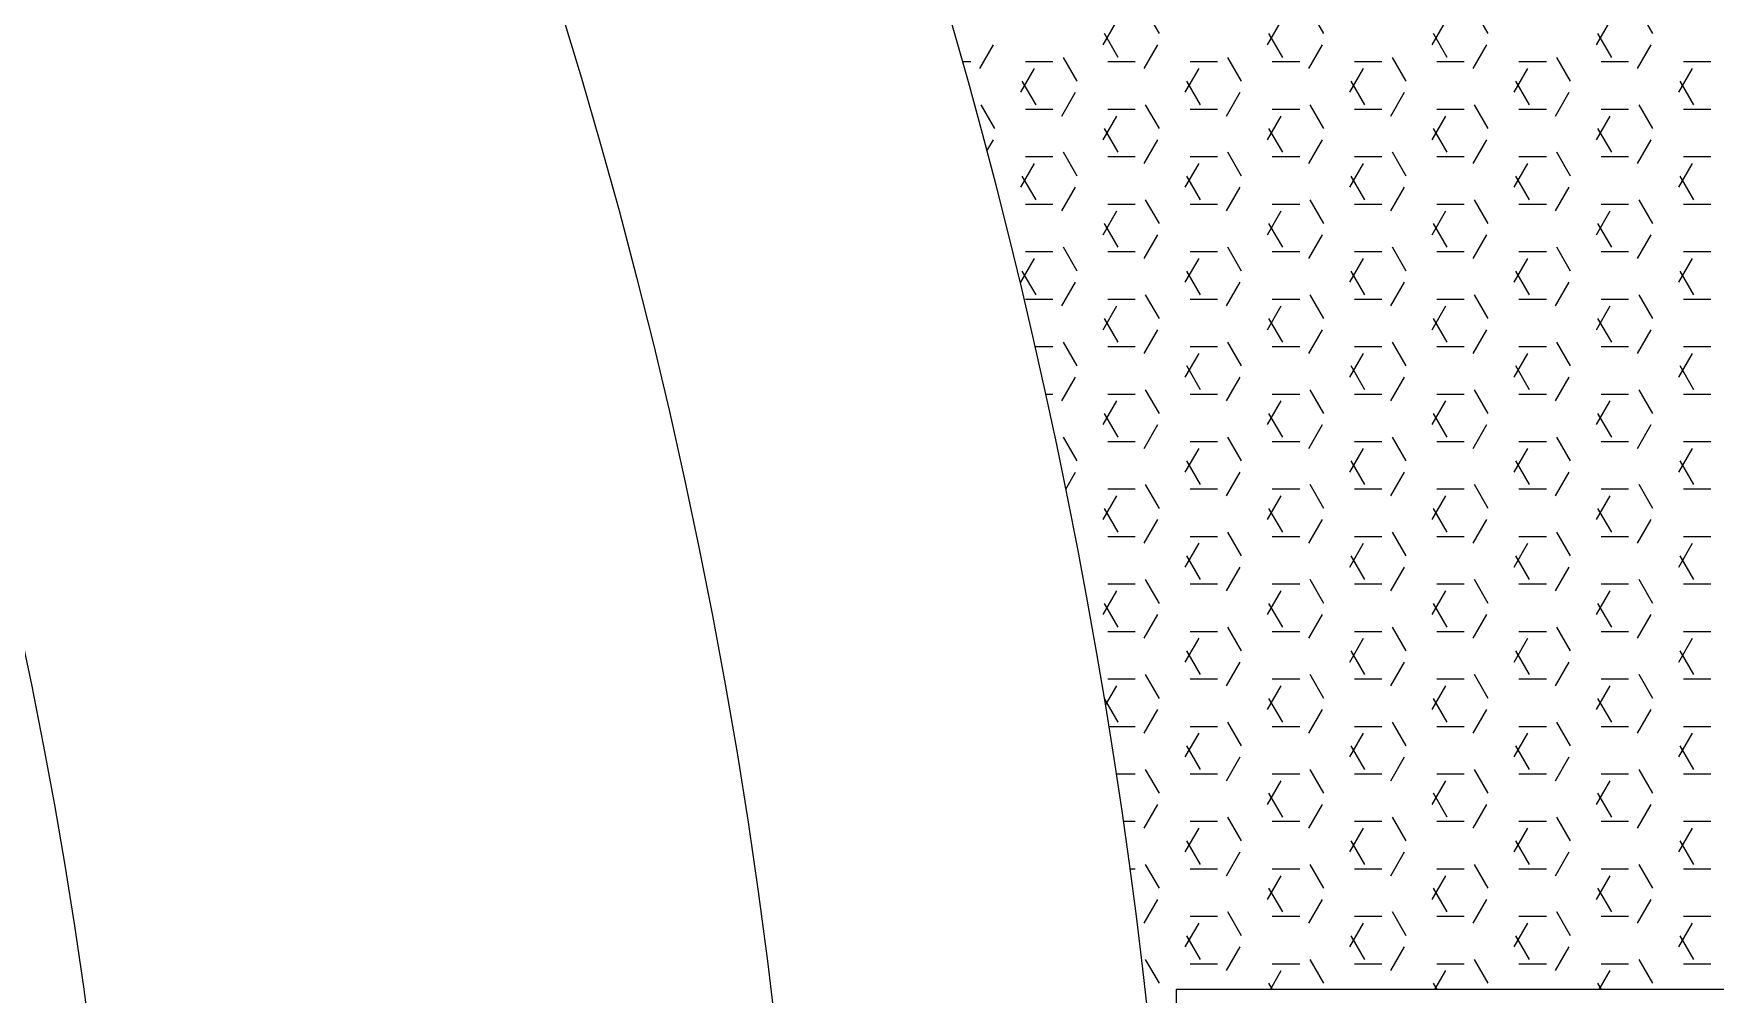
# Model space of a CAD drawing. Header units: inches. Extents: x 17051 to 22421, y 40046 to 42546.
# Drawn here: x 17382.04 to 17421, y 41641.79 to 41664.05 of the extents above; entities that cross this region are included whole.
import ezdxf

# ---------------------------------------------------------------- set-up
doc = ezdxf.new("R2010")
doc.units = ezdxf.units.IN
doc.header["$MEASUREMENT"] = 0
doc.layers.add('freecads.com', color=7, linetype='Continuous')

msp = doc.modelspace()

# ---------------------------------------------------------------- linework, layer by layer
at = {"layer": 'freecads.com'}
for p, q in [((17408.116, 41664.045), (17407.799, 41664.595)), ((17411.926, 41664.045), (17411.609, 41664.595)), ((17415.736, 41664.045), (17415.419, 41664.595)), ((17419.546, 41664.045), (17419.229, 41664.595)), ((17406.812, 41663.787), (17407.13, 41664.336)), ((17410.622, 41663.787), (17410.94, 41664.336)), ((17414.432, 41663.787), (17414.75, 41664.336)), ((17418.242, 41663.787), (17418.56, 41664.336)), ((17403.955, 41663.237), (17404.272, 41663.787)), ((17407.164, 41663.495), (17406.846, 41664.045)), ((17407.765, 41663.237), (17408.082, 41663.787)), ((17410.974, 41663.495), (17410.656, 41664.045)), ((17411.575, 41663.237), (17411.892, 41663.787)), ((17414.784, 41663.495), (17414.466, 41664.045)), ((17415.385, 41663.237), (17415.702, 41663.787)), ((17418.594, 41663.495), (17418.276, 41664.045)), ((17419.195, 41663.237), (17419.512, 41663.787)), ((17403.559, 41663.396), (17403.747, 41663.396)), ((17405.017, 41663.396), (17405.652, 41663.396)), ((17406.211, 41662.946), (17405.894, 41663.495)), ((17406.922, 41663.396), (17407.557, 41663.396)), ((17408.827, 41663.396), (17409.462, 41663.396)), ((17410.021, 41662.946), (17409.704, 41663.495)), ((17410.732, 41663.396), (17411.367, 41663.396)), ((17412.637, 41663.396), (17413.272, 41663.396)), ((17413.831, 41662.946), (17413.514, 41663.495)), ((17414.542, 41663.396), (17415.177, 41663.396)), ((17416.447, 41663.396), (17417.082, 41663.396)), ((17417.641, 41662.946), (17417.324, 41663.495)), ((17418.352, 41663.396), (17418.987, 41663.396)), ((17420.257, 41663.396), (17420.892, 41663.396)), ((17404.907, 41662.687), (17405.225, 41663.237)), ((17405.259, 41662.396), (17404.941, 41662.946)), ((17408.717, 41662.687), (17409.035, 41663.237)), ((17409.069, 41662.396), (17408.751, 41662.946)), ((17412.527, 41662.687), (17412.845, 41663.237)), ((17412.879, 41662.396), (17412.561, 41662.946)), ((17416.337, 41662.687), (17416.655, 41663.237)), ((17416.689, 41662.396), (17416.371, 41662.946)), ((17420.147, 41662.687), (17420.465, 41663.237)), ((17420.499, 41662.396), (17420.181, 41662.946)), ((17405.86, 41662.137), (17406.177, 41662.687)), ((17409.67, 41662.137), (17409.987, 41662.687)), ((17413.48, 41662.137), (17413.797, 41662.687)), ((17417.29, 41662.137), (17417.607, 41662.687)), ((17404.306, 41661.846), (17403.989, 41662.396)), ((17405.017, 41662.296), (17405.652, 41662.296)), ((17406.922, 41662.296), (17407.557, 41662.296)), ((17408.116, 41661.846), (17407.799, 41662.396)), ((17408.827, 41662.296), (17409.462, 41662.296)), ((17410.732, 41662.296), (17411.367, 41662.296)), ((17411.926, 41661.846), (17411.609, 41662.396)), ((17412.637, 41662.296), (17413.272, 41662.296)), ((17414.542, 41662.296), (17415.177, 41662.296)), ((17415.736, 41661.846), (17415.419, 41662.396)), ((17416.447, 41662.296), (17417.082, 41662.296)), ((17418.352, 41662.296), (17418.987, 41662.296)), ((17419.546, 41661.846), (17419.229, 41662.396)), ((17420.257, 41662.296), (17420.892, 41662.296)), ((17406.812, 41661.587), (17407.13, 41662.137)), ((17407.164, 41661.296), (17406.846, 41661.846)), ((17410.622, 41661.587), (17410.94, 41662.137)), ((17410.974, 41661.296), (17410.656, 41661.846)), ((17414.432, 41661.587), (17414.75, 41662.137)), ((17414.784, 41661.296), (17414.466, 41661.846)), ((17418.242, 41661.587), (17418.56, 41662.137)), ((17418.594, 41661.296), (17418.276, 41661.846)), ((17404.122, 41661.328), (17404.272, 41661.587)), ((17407.765, 41661.037), (17408.082, 41661.587)), ((17411.575, 41661.037), (17411.892, 41661.587)), ((17415.385, 41661.037), (17415.702, 41661.587)), ((17419.195, 41661.037), (17419.512, 41661.587)), ((17404.907, 41660.487), (17405.225, 41661.037)), ((17405.017, 41661.196), (17405.652, 41661.196)), ((17406.211, 41660.746), (17405.894, 41661.296)), ((17406.922, 41661.196), (17407.557, 41661.196)), ((17408.717, 41660.487), (17409.035, 41661.037)), ((17408.827, 41661.196), (17409.462, 41661.196)), ((17410.021, 41660.746), (17409.704, 41661.296)), ((17410.732, 41661.196), (17411.367, 41661.196)), ((17412.527, 41660.487), (17412.845, 41661.037)), ((17412.637, 41661.196), (17413.272, 41661.196)), ((17413.831, 41660.746), (17413.514, 41661.296)), ((17414.542, 41661.196), (17415.177, 41661.196)), ((17416.337, 41660.487), (17416.655, 41661.037)), ((17416.447, 41661.196), (17417.082, 41661.196)), ((17417.641, 41660.746), (17417.324, 41661.296)), ((17418.352, 41661.196), (17418.987, 41661.196)), ((17420.147, 41660.487), (17420.465, 41661.037)), ((17420.257, 41661.196), (17420.892, 41661.196)), ((17405.259, 41660.196), (17404.941, 41660.746)), ((17409.069, 41660.196), (17408.751, 41660.746)), ((17412.879, 41660.196), (17412.561, 41660.746)), ((17416.689, 41660.196), (17416.371, 41660.746)), ((17420.499, 41660.196), (17420.181, 41660.746)), ((17405.86, 41659.937), (17406.177, 41660.487)), ((17409.67, 41659.937), (17409.987, 41660.487)), ((17413.48, 41659.937), (17413.797, 41660.487)), ((17417.29, 41659.937), (17417.607, 41660.487)), ((17405.017, 41660.096), (17405.652, 41660.096)), ((17406.812, 41659.387), (17407.13, 41659.937)), ((17406.922, 41660.096), (17407.557, 41660.096)), ((17408.116, 41659.646), (17407.799, 41660.196)), ((17408.827, 41660.096), (17409.462, 41660.096)), ((17410.622, 41659.387), (17410.94, 41659.937)), ((17410.732, 41660.096), (17411.367, 41660.096)), ((17411.926, 41659.646), (17411.609, 41660.196)), ((17412.637, 41660.096), (17413.272, 41660.096)), ((17414.432, 41659.387), (17414.75, 41659.937)), ((17414.542, 41660.096), (17415.177, 41660.096)), ((17415.736, 41659.646), (17415.419, 41660.196)), ((17416.447, 41660.096), (17417.082, 41660.096)), ((17418.242, 41659.387), (17418.56, 41659.937)), ((17418.352, 41660.096), (17418.987, 41660.096)), ((17419.546, 41659.646), (17419.229, 41660.196)), ((17420.257, 41660.096), (17420.892, 41660.096)), ((17407.164, 41659.096), (17406.846, 41659.646)), ((17410.974, 41659.096), (17410.656, 41659.646)), ((17414.784, 41659.096), (17414.466, 41659.646)), ((17418.594, 41659.096), (17418.276, 41659.646)), ((17406.211, 41658.546), (17405.894, 41659.096)), ((17407.765, 41658.837), (17408.082, 41659.387)), ((17410.021, 41658.546), (17409.704, 41659.096)), ((17411.575, 41658.837), (17411.892, 41659.387)), ((17413.831, 41658.546), (17413.514, 41659.096)), ((17415.385, 41658.837), (17415.702, 41659.387)), ((17417.641, 41658.546), (17417.324, 41659.096)), ((17419.195, 41658.837), (17419.512, 41659.387)), ((17404.907, 41658.287), (17405.225, 41658.837)), ((17405.017, 41658.996), (17405.652, 41658.996)), ((17406.922, 41658.996), (17407.557, 41658.996)), ((17408.717, 41658.287), (17409.035, 41658.837)), ((17408.827, 41658.996), (17409.462, 41658.996)), ((17410.732, 41658.996), (17411.367, 41658.996)), ((17412.527, 41658.287), (17412.845, 41658.837)), ((17412.637, 41658.996), (17413.272, 41658.996)), ((17414.542, 41658.996), (17415.177, 41658.996)), ((17416.337, 41658.287), (17416.655, 41658.837)), ((17416.447, 41658.996), (17417.082, 41658.996)), ((17418.352, 41658.996), (17418.987, 41658.996)), ((17420.147, 41658.287), (17420.465, 41658.837)), ((17420.257, 41658.996), (17420.892, 41658.996)), ((17405.259, 41657.996), (17404.941, 41658.546)), ((17405.86, 41657.737), (17406.177, 41658.287)), ((17409.069, 41657.996), (17408.751, 41658.546)), ((17409.67, 41657.737), (17409.987, 41658.287)), ((17412.879, 41657.996), (17412.561, 41658.546)), ((17413.48, 41657.737), (17413.797, 41658.287)), ((17416.689, 41657.996), (17416.371, 41658.546)), ((17417.29, 41657.737), (17417.607, 41658.287)), ((17420.499, 41657.996), (17420.181, 41658.546)), ((17405.017, 41657.896), (17405.652, 41657.896)), ((17406.922, 41657.896), (17407.557, 41657.896)), ((17408.116, 41657.446), (17407.799, 41657.996)), ((17408.827, 41657.896), (17409.462, 41657.896)), ((17410.732, 41657.896), (17411.367, 41657.896)), ((17411.926, 41657.446), (17411.609, 41657.996)), ((17412.637, 41657.896), (17413.272, 41657.896)), ((17414.542, 41657.896), (17415.177, 41657.896)), ((17415.736, 41657.446), (17415.419, 41657.996)), ((17416.447, 41657.896), (17417.082, 41657.896)), ((17418.352, 41657.896), (17418.987, 41657.896)), ((17419.546, 41657.446), (17419.229, 41657.996)), ((17420.257, 41657.896), (17420.892, 41657.896)), ((17406.812, 41657.187), (17407.13, 41657.737)), ((17410.622, 41657.187), (17410.94, 41657.737)), ((17414.432, 41657.187), (17414.75, 41657.737)), ((17418.242, 41657.187), (17418.56, 41657.737)), ((17407.164, 41656.896), (17406.846, 41657.446)), ((17407.765, 41656.637), (17408.082, 41657.187)), ((17410.974, 41656.896), (17410.656, 41657.446)), ((17411.575, 41656.637), (17411.892, 41657.187)), ((17414.784, 41656.896), (17414.466, 41657.446)), ((17415.385, 41656.637), (17415.702, 41657.187)), ((17418.594, 41656.896), (17418.276, 41657.446)), ((17419.195, 41656.637), (17419.512, 41657.187)), ((17405.238, 41656.797), (17405.652, 41656.797)), ((17406.211, 41656.346), (17405.894, 41656.896)), ((17406.922, 41656.797), (17407.557, 41656.797)), ((17408.827, 41656.797), (17409.462, 41656.797)), ((17410.021, 41656.346), (17409.704, 41656.896)), ((17410.732, 41656.797), (17411.367, 41656.797)), ((17412.637, 41656.797), (17413.272, 41656.797)), ((17413.831, 41656.346), (17413.514, 41656.896)), ((17414.542, 41656.797), (17415.177, 41656.797)), ((17416.447, 41656.797), (17417.082, 41656.797)), ((17417.641, 41656.346), (17417.324, 41656.896)), ((17418.352, 41656.797), (17418.987, 41656.797)), ((17420.257, 41656.797), (17420.892, 41656.797)), ((17408.717, 41656.088), (17409.035, 41656.637)), ((17409.069, 41655.796), (17408.751, 41656.346)), ((17412.527, 41656.088), (17412.845, 41656.637)), ((17412.879, 41655.796), (17412.561, 41656.346)), ((17416.337, 41656.088), (17416.655, 41656.637)), ((17416.689, 41655.796), (17416.371, 41656.346)), ((17420.147, 41656.088), (17420.465, 41656.637)), ((17420.499, 41655.796), (17420.181, 41656.346)), ((17405.86, 41655.538), (17406.177, 41656.088)), ((17409.67, 41655.538), (17409.987, 41656.088)), ((17413.48, 41655.538), (17413.797, 41656.088)), ((17417.29, 41655.538), (17417.607, 41656.088)), ((17405.485, 41655.697), (17405.652, 41655.697)), ((17406.812, 41654.988), (17407.13, 41655.538)), ((17406.922, 41655.697), (17407.557, 41655.697)), ((17408.116, 41655.247), (17407.799, 41655.796)), ((17408.827, 41655.697), (17409.462, 41655.697)), ((17410.622, 41654.988), (17410.94, 41655.538)), ((17410.732, 41655.697), (17411.367, 41655.697)), ((17411.926, 41655.247), (17411.609, 41655.796)), ((17412.637, 41655.697), (17413.272, 41655.697)), ((17414.432, 41654.988), (17414.75, 41655.538)), ((17414.542, 41655.697), (17415.177, 41655.697)), ((17415.736, 41655.247), (17415.419, 41655.796)), ((17416.447, 41655.697), (17417.082, 41655.697)), ((17418.242, 41654.988), (17418.56, 41655.538)), ((17418.352, 41655.697), (17418.987, 41655.697)), ((17419.546, 41655.247), (17419.229, 41655.796)), ((17420.257, 41655.697), (17420.892, 41655.697)), ((17407.164, 41654.697), (17406.846, 41655.247)), ((17410.974, 41654.697), (17410.656, 41655.247)), ((17414.784, 41654.697), (17414.466, 41655.247)), ((17418.594, 41654.697), (17418.276, 41655.247)), ((17407.765, 41654.438), (17408.082, 41654.988)), ((17411.575, 41654.438), (17411.892, 41654.988)), ((17415.385, 41654.438), (17415.702, 41654.988)), ((17419.195, 41654.438), (17419.512, 41654.988)), ((17406.211, 41654.147), (17405.894, 41654.697)), ((17406.922, 41654.597), (17407.557, 41654.597)), ((17408.717, 41653.888), (17409.035, 41654.438)), ((17408.827, 41654.597), (17409.462, 41654.597)), ((17410.021, 41654.147), (17409.704, 41654.697)), ((17410.732, 41654.597), (17411.367, 41654.597)), ((17412.527, 41653.888), (17412.845, 41654.438)), ((17412.637, 41654.597), (17413.272, 41654.597)), ((17413.831, 41654.147), (17413.514, 41654.697)), ((17414.542, 41654.597), (17415.177, 41654.597)), ((17416.337, 41653.888), (17416.655, 41654.438)), ((17416.447, 41654.597), (17417.082, 41654.597)), ((17417.641, 41654.147), (17417.324, 41654.697)), ((17418.352, 41654.597), (17418.987, 41654.597)), ((17420.147, 41653.888), (17420.465, 41654.438)), ((17420.257, 41654.597), (17420.892, 41654.597)), ((17409.069, 41653.597), (17408.751, 41654.147)), ((17412.879, 41653.597), (17412.561, 41654.147)), ((17416.689, 41653.597), (17416.371, 41654.147)), ((17420.499, 41653.597), (17420.181, 41654.147)), ((17405.95, 41653.495), (17406.177, 41653.888)), ((17408.116, 41653.047), (17407.799, 41653.597)), ((17409.67, 41653.338), (17409.987, 41653.888)), ((17411.926, 41653.047), (17411.609, 41653.597)), ((17413.48, 41653.338), (17413.797, 41653.888)), ((17415.736, 41653.047), (17415.419, 41653.597)), ((17417.29, 41653.338), (17417.607, 41653.888)), ((17419.546, 41653.047), (17419.229, 41653.597)), ((17406.812, 41652.788), (17407.13, 41653.338)), ((17406.922, 41653.497), (17407.557, 41653.497)), ((17408.827, 41653.497), (17409.462, 41653.497)), ((17410.622, 41652.788), (17410.94, 41653.338)), ((17410.732, 41653.497), (17411.367, 41653.497)), ((17412.637, 41653.497), (17413.272, 41653.497)), ((17414.432, 41652.788), (17414.75, 41653.338)), ((17414.542, 41653.497), (17415.177, 41653.497)), ((17416.447, 41653.497), (17417.082, 41653.497)), ((17418.242, 41652.788), (17418.56, 41653.338)), ((17418.352, 41653.497), (17418.987, 41653.497)), ((17420.257, 41653.497), (17420.892, 41653.497)), ((17407.164, 41652.497), (17406.846, 41653.047)), ((17410.974, 41652.497), (17410.656, 41653.047)), ((17414.784, 41652.497), (17414.466, 41653.047)), ((17418.594, 41652.497), (17418.276, 41653.047)), ((17407.765, 41652.238), (17408.082, 41652.788)), ((17410.021, 41651.947), (17409.704, 41652.497)), ((17411.575, 41652.238), (17411.892, 41652.788)), ((17413.831, 41651.947), (17413.514, 41652.497)), ((17415.385, 41652.238), (17415.702, 41652.788)), ((17417.641, 41651.947), (17417.324, 41652.497)), ((17419.195, 41652.238), (17419.512, 41652.788)), ((17406.922, 41652.397), (17407.557, 41652.397)), ((17408.717, 41651.688), (17409.035, 41652.238)), ((17408.827, 41652.397), (17409.462, 41652.397)), ((17410.732, 41652.397), (17411.367, 41652.397)), ((17412.527, 41651.688), (17412.845, 41652.238)), ((17412.637, 41652.397), (17413.272, 41652.397)), ((17414.542, 41652.397), (17415.177, 41652.397)), ((17416.337, 41651.688), (17416.655, 41652.238)), ((17416.447, 41652.397), (17417.082, 41652.397)), ((17418.352, 41652.397), (17418.987, 41652.397)), ((17420.147, 41651.688), (17420.465, 41652.238)), ((17420.257, 41652.397), (17420.892, 41652.397)), ((17409.069, 41651.397), (17408.751, 41651.947)), ((17409.67, 41651.138), (17409.987, 41651.688)), ((17412.879, 41651.397), (17412.561, 41651.947)), ((17413.48, 41651.138), (17413.797, 41651.688)), ((17416.689, 41651.397), (17416.371, 41651.947)), ((17417.29, 41651.138), (17417.607, 41651.688)), ((17420.499, 41651.397), (17420.181, 41651.947)), ((17406.922, 41651.297), (17407.557, 41651.297)), ((17408.116, 41650.847), (17407.799, 41651.397)), ((17408.827, 41651.297), (17409.462, 41651.297)), ((17410.732, 41651.297), (17411.367, 41651.297)), ((17411.926, 41650.847), (17411.609, 41651.397)), ((17412.637, 41651.297), (17413.272, 41651.297)), ((17414.542, 41651.297), (17415.177, 41651.297)), ((17415.736, 41650.847), (17415.419, 41651.397)), ((17416.447, 41651.297), (17417.082, 41651.297)), ((17418.352, 41651.297), (17418.987, 41651.297)), ((17419.546, 41650.847), (17419.229, 41651.397)), ((17420.257, 41651.297), (17420.892, 41651.297)), ((17406.812, 41650.588), (17407.13, 41651.138)), ((17410.622, 41650.588), (17410.94, 41651.138)), ((17414.432, 41650.588), (17414.75, 41651.138)), ((17418.242, 41650.588), (17418.56, 41651.138)), ((17407.164, 41650.297), (17406.846, 41650.847)), ((17407.765, 41650.038), (17408.082, 41650.588)), ((17410.974, 41650.297), (17410.656, 41650.847)), ((17411.575, 41650.038), (17411.892, 41650.588)), ((17414.784, 41650.297), (17414.466, 41650.847)), ((17415.385, 41650.038), (17415.702, 41650.588)), ((17418.594, 41650.297), (17418.276, 41650.847)), ((17419.195, 41650.038), (17419.512, 41650.588)), ((17406.922, 41650.197), (17407.557, 41650.197)), ((17408.827, 41650.197), (17409.462, 41650.197)), ((17410.021, 41649.747), (17409.704, 41650.297)), ((17410.732, 41650.197), (17411.367, 41650.197)), ((17412.637, 41650.197), (17413.272, 41650.197)), ((17413.831, 41649.747), (17413.514, 41650.297)), ((17414.542, 41650.197), (17415.177, 41650.197)), ((17416.447, 41650.197), (17417.082, 41650.197)), ((17417.641, 41649.747), (17417.324, 41650.297)), ((17418.352, 41650.197), (17418.987, 41650.197)), ((17420.257, 41650.197), (17420.892, 41650.197)), ((17408.717, 41649.488), (17409.035, 41650.038)), ((17409.069, 41649.197), (17408.751, 41649.747)), ((17412.527, 41649.488), (17412.845, 41650.038)), ((17412.879, 41649.197), (17412.561, 41649.747)), ((17416.337, 41649.488), (17416.655, 41650.038)), ((17416.689, 41649.197), (17416.371, 41649.747)), ((17420.147, 41649.488), (17420.465, 41650.038)), ((17420.499, 41649.197), (17420.181, 41649.747)), ((17409.67, 41648.939), (17409.987, 41649.488)), ((17413.48, 41648.939), (17413.797, 41649.488)), ((17417.29, 41648.939), (17417.607, 41649.488)), ((17406.869, 41648.488), (17407.13, 41648.939)), ((17406.922, 41649.098), (17407.557, 41649.098)), ((17408.116, 41648.647), (17407.799, 41649.197)), ((17408.827, 41649.098), (17409.462, 41649.098)), ((17410.622, 41648.389), (17410.94, 41648.939)), ((17410.732, 41649.098), (17411.367, 41649.098)), ((17411.926, 41648.647), (17411.609, 41649.197)), ((17412.637, 41649.098), (17413.272, 41649.098)), ((17414.432, 41648.389), (17414.75, 41648.939)), ((17414.542, 41649.098), (17415.177, 41649.098)), ((17415.736, 41648.647), (17415.419, 41649.197)), ((17416.447, 41649.098), (17417.082, 41649.098)), ((17418.242, 41648.389), (17418.56, 41648.939)), ((17418.352, 41649.098), (17418.987, 41649.098)), ((17419.546, 41648.647), (17419.229, 41649.197)), ((17420.257, 41649.098), (17420.892, 41649.098)), ((17407.164, 41648.097), (17406.846, 41648.647)), ((17410.974, 41648.097), (17410.656, 41648.647)), ((17414.784, 41648.097), (17414.466, 41648.647)), ((17418.594, 41648.097), (17418.276, 41648.647)), ((17407.765, 41647.839), (17408.082, 41648.389)), ((17411.575, 41647.839), (17411.892, 41648.389)), ((17415.385, 41647.839), (17415.702, 41648.389)), ((17419.195, 41647.839), (17419.512, 41648.389)), ((17406.949, 41647.998), (17407.557, 41647.998)), ((17408.717, 41647.289), (17409.035, 41647.839)), ((17408.827, 41647.998), (17409.462, 41647.998)), ((17410.021, 41647.548), (17409.704, 41648.097)), ((17410.732, 41647.998), (17411.367, 41647.998)), ((17412.527, 41647.289), (17412.845, 41647.839)), ((17412.637, 41647.998), (17413.272, 41647.998)), ((17413.831, 41647.548), (17413.514, 41648.097)), ((17414.542, 41647.998), (17415.177, 41647.998)), ((17416.337, 41647.289), (17416.655, 41647.839)), ((17416.447, 41647.998), (17417.082, 41647.998)), ((17417.641, 41647.548), (17417.324, 41648.097)), ((17418.352, 41647.998), (17418.987, 41647.998)), ((17420.147, 41647.289), (17420.465, 41647.839)), ((17420.257, 41647.998), (17420.892, 41647.998)), ((17409.069, 41646.998), (17408.751, 41647.548)), ((17412.879, 41646.998), (17412.561, 41647.548)), ((17416.689, 41646.998), (17416.371, 41647.548)), ((17420.499, 41646.998), (17420.181, 41647.548)), ((17408.116, 41646.448), (17407.799, 41646.998)), ((17409.67, 41646.739), (17409.987, 41647.289)), ((17411.926, 41646.448), (17411.609, 41646.998)), ((17413.48, 41646.739), (17413.797, 41647.289)), ((17415.736, 41646.448), (17415.419, 41646.998)), ((17417.29, 41646.739), (17417.607, 41647.289)), ((17419.546, 41646.448), (17419.229, 41646.998)), ((17407.121, 41646.898), (17407.557, 41646.898)), ((17408.827, 41646.898), (17409.462, 41646.898)), ((17410.622, 41646.189), (17410.94, 41646.739)), ((17410.732, 41646.898), (17411.367, 41646.898)), ((17412.637, 41646.898), (17413.272, 41646.898)), ((17414.432, 41646.189), (17414.75, 41646.739)), ((17414.542, 41646.898), (17415.177, 41646.898)), ((17416.447, 41646.898), (17417.082, 41646.898)), ((17418.242, 41646.189), (17418.56, 41646.739)), ((17418.352, 41646.898), (17418.987, 41646.898)), ((17420.257, 41646.898), (17420.892, 41646.898)), ((17407.765, 41645.639), (17408.082, 41646.189)), ((17410.974, 41645.898), (17410.656, 41646.448)), ((17411.575, 41645.639), (17411.892, 41646.189)), ((17414.784, 41645.898), (17414.466, 41646.448)), ((17415.385, 41645.639), (17415.702, 41646.189)), ((17418.594, 41645.898), (17418.276, 41646.448)), ((17419.195, 41645.639), (17419.512, 41646.189)), ((17407.285, 41645.798), (17407.557, 41645.798)), ((17408.827, 41645.798), (17409.462, 41645.798)), ((17410.021, 41645.348), (17409.704, 41645.898)), ((17410.732, 41645.798), (17411.367, 41645.798)), ((17412.637, 41645.798), (17413.272, 41645.798)), ((17413.831, 41645.348), (17413.514, 41645.898)), ((17414.542, 41645.798), (17415.177, 41645.798)), ((17416.447, 41645.798), (17417.082, 41645.798)), ((17417.641, 41645.348), (17417.324, 41645.898)), ((17418.352, 41645.798), (17418.987, 41645.798)), ((17420.257, 41645.798), (17420.892, 41645.798)), ((17408.717, 41645.089), (17409.035, 41645.639)), ((17412.527, 41645.089), (17412.845, 41645.639)), ((17416.337, 41645.089), (17416.655, 41645.639)), ((17420.147, 41645.089), (17420.465, 41645.639)), ((17409.069, 41644.798), (17408.751, 41645.348)), ((17409.67, 41644.539), (17409.987, 41645.089)), ((17412.879, 41644.798), (17412.561, 41645.348)), ((17413.48, 41644.539), (17413.797, 41645.089)), ((17416.689, 41644.798), (17416.371, 41645.348)), ((17417.29, 41644.539), (17417.607, 41645.089)), ((17420.499, 41644.798), (17420.181, 41645.348)), ((17407.439, 41644.698), (17407.557, 41644.698)), ((17408.116, 41644.248), (17407.799, 41644.798)), ((17408.827, 41644.698), (17409.462, 41644.698)), ((17410.732, 41644.698), (17411.367, 41644.698)), ((17411.926, 41644.248), (17411.609, 41644.798)), ((17412.637, 41644.698), (17413.272, 41644.698)), ((17414.542, 41644.698), (17415.177, 41644.698)), ((17415.736, 41644.248), (17415.419, 41644.798)), ((17416.447, 41644.698), (17417.082, 41644.698)), ((17418.352, 41644.698), (17418.987, 41644.698)), ((17419.546, 41644.248), (17419.229, 41644.798)), ((17420.257, 41644.698), (17420.892, 41644.698)), ((17410.622, 41643.989), (17410.94, 41644.539)), ((17410.974, 41643.698), (17410.656, 41644.248)), ((17414.432, 41643.989), (17414.75, 41644.539)), ((17414.784, 41643.698), (17414.466, 41644.248)), ((17418.242, 41643.989), (17418.56, 41644.539)), ((17418.594, 41643.698), (17418.276, 41644.248)), ((17407.765, 41643.439), (17408.082, 41643.989)), ((17411.575, 41643.439), (17411.892, 41643.989)), ((17415.385, 41643.439), (17415.702, 41643.989)), ((17419.195, 41643.439), (17419.512, 41643.989)), ((17408.827, 41643.598), (17409.462, 41643.598)), ((17410.021, 41643.148), (17409.704, 41643.698)), ((17410.732, 41643.598), (17411.367, 41643.598)), ((17412.637, 41643.598), (17413.272, 41643.598)), ((17413.831, 41643.148), (17413.514, 41643.698)), ((17414.542, 41643.598), (17415.177, 41643.598)), ((17416.447, 41643.598), (17417.082, 41643.598)), ((17417.641, 41643.148), (17417.324, 41643.698)), ((17418.352, 41643.598), (17418.987, 41643.598)), ((17420.257, 41643.598), (17420.892, 41643.598)), ((17408.717, 41642.889), (17409.035, 41643.439)), ((17409.069, 41642.598), (17408.751, 41643.148)), ((17412.527, 41642.889), (17412.845, 41643.439)), ((17412.879, 41642.598), (17412.561, 41643.148)), ((17416.337, 41642.889), (17416.655, 41643.439)), ((17416.689, 41642.598), (17416.371, 41643.148)), ((17420.147, 41642.889), (17420.465, 41643.439)), ((17420.499, 41642.598), (17420.181, 41643.148)), ((17409.67, 41642.339), (17409.987, 41642.889)), ((17413.48, 41642.339), (17413.797, 41642.889)), ((17417.29, 41642.339), (17417.607, 41642.889)), ((17408.116, 41642.048), (17407.799, 41642.598)), ((17408.827, 41642.498), (17409.462, 41642.498)), ((17410.688, 41641.903), (17410.94, 41642.339)), ((17410.732, 41642.498), (17411.367, 41642.498)), ((17411.926, 41642.048), (17411.609, 41642.598)), ((17412.637, 41642.498), (17413.272, 41642.498)), ((17414.498, 41641.903), (17414.75, 41642.339)), ((17414.542, 41642.498), (17415.177, 41642.498)), ((17415.736, 41642.048), (17415.419, 41642.598)), ((17416.447, 41642.498), (17417.082, 41642.498)), ((17418.308, 41641.903), (17418.56, 41642.339)), ((17418.352, 41642.498), (17418.987, 41642.498)), ((17419.546, 41642.048), (17419.229, 41642.598)), ((17420.257, 41642.498), (17420.892, 41642.498)), ((17408.509, 41641.903), (17408.509, 41607.131)), ((17431.644, 41641.903), (17408.509, 41641.903)), ((17410.74, 41641.903), (17410.656, 41642.048)), ((17414.55, 41641.903), (17414.466, 41642.048)), ((17418.36, 41641.903), (17418.276, 41642.048))]:
    msp.add_line(p, q, dxfattribs=at)
for radius in [129.29, 113.505]:
    msp.add_circle((17270.788, 41626.09), radius, dxfattribs=at)
msp.add_arc((17270.788, 41626.09), 137.912, 326.58428, 32.69927, dxfattribs=at)

doc.saveas('drawing.dxf')
